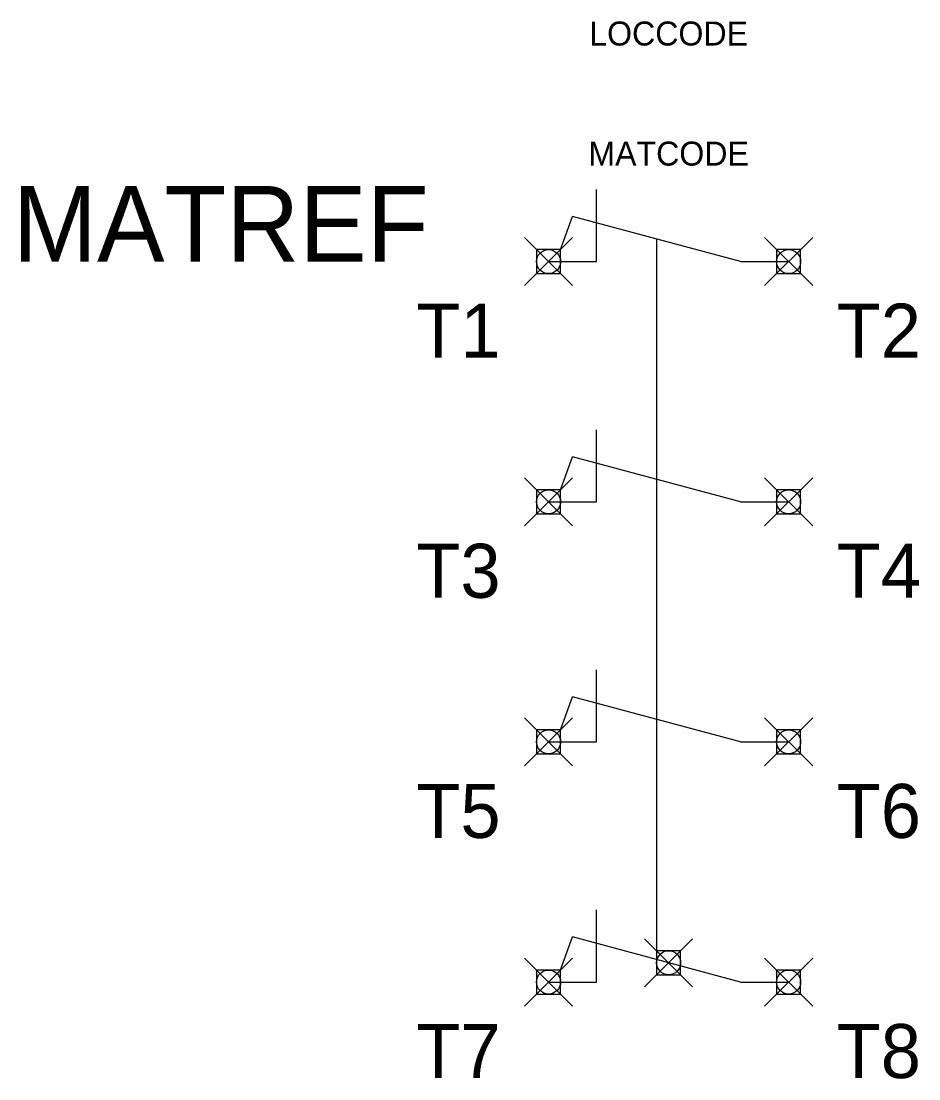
# Model space of a CAD drawing. Extents: x -27 to 10.4, y -4 to 40.
import ezdxf
from ezdxf.enums import TextEntityAlignment as Align

# ---------------------------------------------------------------- set-up
doc = ezdxf.new("R2010")
doc.units = 0
doc.header["$LTSCALE"] = 0.1
doc.header["$PDMODE"] = 99
doc.header["$PDSIZE"] = 1
doc.linetypes.add('DASHED', pattern=[0])
doc.layers.get('0').update_dxf_attribs({"linetype": 'CONTINUOUS'})
for name, color, linetype in [('A', 7, 'CONTINUOUS'), ('C', 6, 'CONTINUOUS'), ('T2', 1, 'CONTINUOUS')]:
    doc.layers.add(name, color=color, linetype=linetype)

msp = doc.modelspace()

# ---------------------------------------------------------------- linework, layer by layer
at = {"color": 0}
for p, q in [((-3, 30), (-3, 33)), ((-4.515, 30.461), (-4, 31.876)), ((3, 30), (-4, 31.876)), ((-5, 30), (-3, 30)), ((3, 30), (5, 30)), ((-3, 20), (-3, 23)), ((-4.515, 20.461), (-4, 21.876)), ((3, 20), (-4, 21.876)), ((-5, 20), (-3, 20)), ((3, 20), (5, 20)), ((-3, 10), (-3, 13)), ((-4.515, 10.461), (-4, 11.876)), ((3, 10), (-4, 11.876)), ((-5, 10), (-3, 10)), ((3, 10), (5, 10)), ((-3, 0), (-3, 3)), ((-4.515, 0.461), (-4, 1.876)), ((3, 0), (-4, 1.876)), ((-5, 0), (-3, 0)), ((3, 0), (5, 0))]:
    msp.add_line(p, q, dxfattribs=at)
at = {"color": 0, "linetype": 'DASHED'}
msp.add_line((-0.5, 30.938), (-0.5, 0.938), dxfattribs=at)
at = {"layer": 'A', "color": 0}
msp.add_point((0, 0.804), dxfattribs=at)
at = {"layer": 'C', "color": 0}
for p in [(-5, 30), (5, 30), (-5, 20), (5, 20), (-5, 10), (5, 10), (-5, 0), (5, 0)]:
    msp.add_point(p, dxfattribs=at)

# ---------------------------------------------------------------- texts
at = {"color": 0, "linetype": 'CONTINUOUS', "flags": 1}
for tag, p in [('LOCCODE', (0, 39)), ('MATCODE', (0, 34))]:
    msp.add_attdef(tag, text='', height=1, dxfattribs=at).set_placement(p, align=Align.CENTER)
at = {"color": 0, "linetype": 'CONTINUOUS'}
msp.add_attdef('MATREF', text='', height=3.15, dxfattribs=at).set_placement((-10, 30), align=Align.RIGHT)
at = {"layer": 'T2', "color": 0, "linetype": 'CONTINUOUS'}
for tag, p in [('T1', (-7, 26)), ('T3', (-7, 16)), ('T5', (-7, 6)), ('T7', (-7, -4))]:
    msp.add_attdef(tag, text='', height=2.25, dxfattribs=at).set_placement(p, align=Align.RIGHT)
for tag, p in [('T2', (7, 26)), ('T4', (7, 16)), ('T6', (7, 6)), ('T8', (7, -4))]:
    msp.add_attdef(tag, p, '', height=2.25, dxfattribs=at)

doc.saveas('drawing.dxf')
